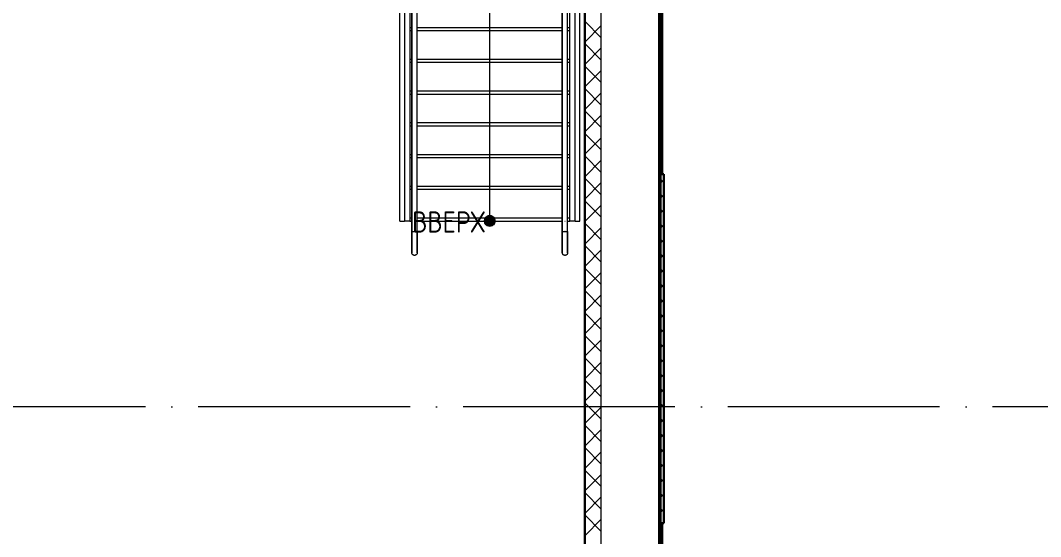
# Model space of a CAD drawing. Header units: millimetres. Extents: x -586848 to 520591, y -385801 to 675781.
# Drawn here: x -81870 to -72236, y -322452 to -317573 of the extents above; entities that cross this region are included whole.
import ezdxf
from ezdxf import colors
from ezdxf.entities.mleader import LeaderData, LeaderLine
from ezdxf.math import Vec2, Vec3

# ---------------------------------------------------------------- set-up
doc = ezdxf.new("R2010")
doc.units = ezdxf.units.MM
doc.linetypes.add('ADSK_Линия сетки', pattern=[25, 20, -2.5, 0, -2.5])
for name, color, linetype, lineweight in [('RC-Выноски', 7, 'Continuous', 0), ('Лестницы', 252, 'Continuous', 9), ('Ограждение', 252, 'Continuous', 9), ('Оси', 252, 'Continuous', 9), ('Стены внутренние', 7, 'Continuous', 18), ('Стены наружные', 7, 'Continuous', 18), ('Стены штриховка', 7, 'Continuous', 9), ('Стрелки вверх', 7, 'Continuous', 18), ('Траектории лестницы', 7, 'Continuous', 18)]:
    doc.layers.add(name, color=color, linetype=linetype, lineweight=lineweight)
doc.styles.add('GOST Common', font='', dxfattribs={"width": 0.9, "height": 500})
doc.styles.add('RubezhCAD', font='', dxfattribs={"oblique": 10})
doc.styles.get('GOST Common').set_extended_font_data('GOST type B')
doc.styles.get('RubezhCAD').set_extended_font_data('GOST type A')

# ---------------------------------------------------------------- blocks, each defined once
blk = doc.blocks.new('2 этаж')
at = {"layer": 'Стрелки вверх', "true_color": 0x636466}
h = blk.add_hatch(color=251, dxfattribs=at)
edge = h.paths.add_edge_path()
edge.add_arc((106076, 24417.7), 50, 0, 360)
blk.add_hatch(color=251, dxfattribs=at).paths.add_polyline_path([(106076, 24367.7), (106103, 24375.7), (106121.5, 24397), (106125.5, 24424.9), (106113.8, 24450.5), (106090.1, 24465.7), (106061.9, 24465.7), (106038.2, 24450.5), (106026.5, 24424.9), (106030.5, 24397), (106049, 24375.7)])
at = {"layer": 'Лестницы', "color": 251, "true_color": 0x636466}
for p, q in [((105226, 24417.7), (105226, 29240.3)), ((106926, 24417.7), (106926, 29167.7)), ((105320.6, 26247.7), (105340.6, 26247.7)), ((105320.6, 26217.7), (105340.6, 26217.7)), ((105390.6, 26247.7), (106761, 26247.7)), ((105390.6, 26217.7), (106761, 26217.7)), ((106811, 26247.7), (106831, 26247.7)), ((106811, 26217.7), (106831, 26217.7)), ((105320.6, 25947.7), (105340.6, 25947.7)), ((105320.6, 25917.7), (105340.6, 25917.7)), ((105390.6, 25947.7), (106761, 25947.7)), ((105390.6, 25917.7), (106761, 25917.7)), ((106811, 25947.7), (106831, 25947.7)), ((106811, 25917.7), (106831, 25917.7)), ((105320.6, 25647.7), (105340.6, 25647.7)), ((105390.6, 25647.7), (106761, 25647.7)), ((106811, 25647.7), (106831, 25647.7)), ((105320.6, 25617.7), (105340.6, 25617.7)), ((105390.6, 25617.7), (106761, 25617.7)), ((106811, 25617.7), (106831, 25617.7)), ((105320.6, 25347.7), (105340.6, 25347.7)), ((105390.6, 25347.7), (106761, 25347.7)), ((106811, 25347.7), (106831, 25347.7)), ((105320.6, 25317.7), (105340.6, 25317.7)), ((105390.6, 25317.7), (106761, 25317.7)), ((106811, 25317.7), (106831, 25317.7)), ((105320.6, 25047.7), (105340.6, 25047.7)), ((105320.6, 25017.7), (105340.6, 25017.7)), ((105390.6, 25047.7), (106761, 25047.7)), ((105390.6, 25017.7), (106761, 25017.7)), ((106811, 25047.7), (106831, 25047.7)), ((106811, 25017.7), (106831, 25017.7)), ((105320.6, 24747.7), (105340.6, 24747.7)), ((105320.6, 24717.7), (105340.6, 24717.7)), ((105390.6, 24747.7), (106761, 24747.7)), ((105390.6, 24717.7), (106761, 24717.7)), ((106811, 24747.7), (106831, 24747.7)), ((106811, 24717.7), (106831, 24717.7)), ((105226, 24417.7), (105270.6, 24417.7)), ((105320.6, 24447.7), (105340.6, 24447.7)), ((105320.6, 24417.7), (105340.6, 24417.7)), ((105390.6, 24447.7), (106761, 24447.7)), ((105390.6, 24417.7), (106761, 24417.7)), ((106811, 24447.7), (106831, 24447.7)), ((106811, 24417.7), (106831, 24417.7)), ((106881, 24417.7), (106926, 24417.7))]:
    blk.add_line(p, q, dxfattribs=at)
at = {"layer": 'Ограждение', "color": 251, "true_color": 0x636466}
for p, q in [((105270.6, 28917.7), (105270.6, 24417.7)), ((105320.6, 28917.7), (105320.6, 24417.7)), ((105340.6, 28924), (105340.6, 24424)), ((105340.6, 24417.7), (105340.6, 28917.7)), ((105390.6, 24424), (105390.6, 28924)), ((105390.6, 24417.7), (105390.6, 28917.7)), ((106761, 28924), (106761, 24424)), ((106761, 24417.7), (106761, 28917.7)), ((106811, 24424), (106811, 28924)), ((106811, 24417.7), (106811, 28917.7)), ((106831, 24417.7), (106831, 28917.7)), ((106881, 24417.7), (106881, 28917.7)), ((107711, 24860.7), (107711, 28060.7)), ((105320.6, 24417.7), (105270.6, 24417.7)), ((105340.6, 24418.3), (105340.6, 24317.7)), ((105340.6, 24317.7), (105340.6, 24417.7)), ((105390.6, 24317.7), (105390.6, 24418.3)), ((105390.6, 24317.7), (105390.6, 24417.7)), ((106761, 24418.3), (106761, 24317.7)), ((106761, 24317.7), (106761, 24417.7)), ((106811, 24317.7), (106811, 24418.3)), ((106811, 24317.7), (106811, 24417.7)), ((106881, 24417.7), (106831, 24417.7)), ((105340.6, 24317.7), (105390.6, 24317.7)), ((105363.3, 24317.7), (105367.9, 24317.7)), ((105365.6, 24317.7), (105363.3, 24317.7)), ((105367.9, 24317.7), (105365.6, 24317.7)), ((106761, 24317.7), (106811, 24317.7)), ((106783.7, 24317.7), (106788.3, 24317.7)), ((106786, 24317.7), (106783.7, 24317.7)), ((106788.3, 24317.7), (106786, 24317.7)), ((107711, 18360.7), (107711, 21560.7))]:
    blk.add_line(p, q, dxfattribs=at)
at = {"layer": 'Ограждение', "color": 251, "true_color": 0x636466, "flags": 128}
for points in [[(105340.6, 24317.7), (105340.6, 24309.7), (105340.6, 24301.8), (105340.6, 24293.8), (105340.6, 24285.9), (105340.6, 24278), (105340.6, 24270.2), (105340.6, 24262.5), (105340.6, 24254.8), (105340.6, 24247.3), (105340.6, 24239.9), (105340.6, 24232.6), (105340.6, 24225.4), (105340.6, 24218.4), (105340.6, 24211.5), (105340.6, 24204.8), (105340.6, 24198.3), (105340.6, 24192), (105340.6, 24185.9), (105340.6, 24180), (105340.6, 24174.3), (105340.6, 24168.8), (105340.6, 24163.6), (105340.6, 24158.6), (105340.6, 24153.9), (105340.6, 24149.5), (105340.6, 24145.3), (105340.6, 24141.4), (105340.6, 24137.7), (105340.6, 24134.4), (105340.6, 24131.3), (105340.6, 24128.6), (105340.6, 24126.1), (105340.6, 24124), (105340.6, 24122.2), (105340.6, 24120.7), (105340.6, 24119.5), (105340.6, 24118.6), (105340.6, 24118), (105340.6, 24117.8), (105340.6, 24117.7)], [(105340.6, 24117.7), (105340.6, 24117.9), (105340.6, 24118.4), (105340.6, 24119.2), (105340.6, 24120.3), (105340.6, 24121.7), (105340.6, 24123.5), (105340.6, 24125.5), (105340.6, 24127.9), (105340.6, 24130.6), (105340.6, 24133.5), (105340.6, 24136.8), (105340.6, 24140.3), (105340.6, 24144.2), (105340.6, 24148.3), (105340.6, 24152.7), (105340.6, 24157.3), (105340.6, 24162.2), (105340.6, 24167.4), (105340.6, 24172.8), (105340.6, 24178.4), (105340.6, 24184.3), (105340.6, 24190.3), (105340.6, 24196.6), (105340.6, 24203), (105340.6, 24209.7), (105340.6, 24216.5), (105340.6, 24223.5), (105340.6, 24230.6), (105340.6, 24237.9), (105340.6, 24245.3), (105340.6, 24252.8), (105340.6, 24260.4), (105340.6, 24268.1), (105340.6, 24275.9), (105340.6, 24283.8), (105340.6, 24291.7), (105340.6, 24299.6), (105340.6, 24307.6), (105340.6, 24315.6), (105340.6, 24317.7)], [(105390.6, 24317.7), (105390.6, 24309.7), (105390.6, 24301.8), (105390.6, 24293.8), (105390.6, 24285.9), (105390.6, 24278), (105390.6, 24270.2), (105390.6, 24262.5), (105390.6, 24254.8), (105390.6, 24247.3), (105390.6, 24239.9), (105390.6, 24232.6), (105390.6, 24225.4), (105390.6, 24218.4), (105390.6, 24211.5), (105390.6, 24204.8), (105390.6, 24198.3), (105390.6, 24192), (105390.6, 24185.9), (105390.6, 24180), (105390.6, 24174.3), (105390.6, 24168.8), (105390.6, 24163.6), (105390.6, 24158.6), (105390.6, 24153.9), (105390.6, 24149.5), (105390.6, 24145.3), (105390.6, 24141.4), (105390.6, 24137.7), (105390.6, 24134.4), (105390.6, 24131.3), (105390.6, 24128.6), (105390.6, 24126.1), (105390.6, 24124), (105390.6, 24122.2), (105390.6, 24120.7), (105390.6, 24119.5), (105390.6, 24118.6), (105390.6, 24118), (105390.6, 24117.8), (105390.6, 24117.7)], [(105390.6, 24117.7), (105390.6, 24117.9), (105390.6, 24118.4), (105390.6, 24119.2), (105390.6, 24120.3), (105390.6, 24121.7), (105390.6, 24123.5), (105390.6, 24125.5), (105390.6, 24127.9), (105390.6, 24130.6), (105390.6, 24133.5), (105390.6, 24136.8), (105390.6, 24140.3), (105390.6, 24144.2), (105390.6, 24148.3), (105390.6, 24152.7), (105390.6, 24157.3), (105390.6, 24162.2), (105390.6, 24167.4), (105390.6, 24172.8), (105390.6, 24178.4), (105390.6, 24184.3), (105390.6, 24190.3), (105390.6, 24196.6), (105390.6, 24203), (105390.6, 24209.7), (105390.6, 24216.5), (105390.6, 24223.5), (105390.6, 24230.6), (105390.6, 24237.9), (105390.6, 24245.3), (105390.6, 24252.8), (105390.6, 24260.4), (105390.6, 24268.1), (105390.6, 24275.9), (105390.6, 24283.8), (105390.6, 24291.7), (105390.6, 24299.6), (105390.6, 24307.6), (105390.6, 24315.6), (105390.6, 24317.7)], [(106761, 24317.7), (106761, 24309.7), (106761, 24301.8), (106761, 24293.8), (106761, 24285.9), (106761, 24278), (106761, 24270.2), (106761, 24262.5), (106761, 24254.8), (106761, 24247.3), (106761, 24239.9), (106761, 24232.6), (106761, 24225.4), (106761, 24218.4), (106761, 24211.5), (106761, 24204.8), (106761, 24198.3), (106761, 24192), (106761, 24185.9), (106761, 24180), (106761, 24174.3), (106761, 24168.8), (106761, 24163.6), (106761, 24158.6), (106761, 24153.9), (106761, 24149.5), (106761, 24145.3), (106761, 24141.4), (106761, 24137.7), (106761, 24134.4), (106761, 24131.3), (106761, 24128.6), (106761, 24126.1), (106761, 24124), (106761, 24122.2), (106761, 24120.7), (106761, 24119.5), (106761, 24118.6), (106761, 24118), (106761, 24117.8), (106761, 24117.7)], [(106761, 24117.7), (106761, 24117.9), (106761, 24118.4), (106761, 24119.2), (106761, 24120.3), (106761, 24121.7), (106761, 24123.5), (106761, 24125.5), (106761, 24127.9), (106761, 24130.6), (106761, 24133.5), (106761, 24136.8), (106761, 24140.3), (106761, 24144.2), (106761, 24148.3), (106761, 24152.7), (106761, 24157.3), (106761, 24162.2), (106761, 24167.4), (106761, 24172.8), (106761, 24178.4), (106761, 24184.3), (106761, 24190.3), (106761, 24196.6), (106761, 24203), (106761, 24209.7), (106761, 24216.5), (106761, 24223.5), (106761, 24230.6), (106761, 24237.9), (106761, 24245.3), (106761, 24252.8), (106761, 24260.4), (106761, 24268.1), (106761, 24275.9), (106761, 24283.8), (106761, 24291.7), (106761, 24299.6), (106761, 24307.6), (106761, 24315.6), (106761, 24317.7)], [(106811, 24317.7), (106811, 24309.7), (106811, 24301.8), (106811, 24293.8), (106811, 24285.9), (106811, 24278), (106811, 24270.2), (106811, 24262.5), (106811, 24254.8), (106811, 24247.3), (106811, 24239.9), (106811, 24232.6), (106811, 24225.4), (106811, 24218.4), (106811, 24211.5), (106811, 24204.8), (106811, 24198.3), (106811, 24192), (106811, 24185.9), (106811, 24180), (106811, 24174.3), (106811, 24168.8), (106811, 24163.6), (106811, 24158.6), (106811, 24153.9), (106811, 24149.5), (106811, 24145.3), (106811, 24141.4), (106811, 24137.7), (106811, 24134.4), (106811, 24131.3), (106811, 24128.6), (106811, 24126.1), (106811, 24124), (106811, 24122.2), (106811, 24120.7), (106811, 24119.5), (106811, 24118.6), (106811, 24118), (106811, 24117.8), (106811, 24117.7)], [(106811, 24117.7), (106811, 24117.9), (106811, 24118.4), (106811, 24119.2), (106811, 24120.3), (106811, 24121.7), (106811, 24123.5), (106811, 24125.5), (106811, 24127.9), (106811, 24130.6), (106811, 24133.5), (106811, 24136.8), (106811, 24140.3), (106811, 24144.2), (106811, 24148.3), (106811, 24152.7), (106811, 24157.3), (106811, 24162.2), (106811, 24167.4), (106811, 24172.8), (106811, 24178.4), (106811, 24184.3), (106811, 24190.3), (106811, 24196.6), (106811, 24203), (106811, 24209.7), (106811, 24216.5), (106811, 24223.5), (106811, 24230.6), (106811, 24237.9), (106811, 24245.3), (106811, 24252.8), (106811, 24260.4), (106811, 24268.1), (106811, 24275.9), (106811, 24283.8), (106811, 24291.7), (106811, 24299.6), (106811, 24307.6), (106811, 24315.6), (106811, 24317.7)], [(105365.6, 24092.7), (105364.6, 24092.8), (105363.6, 24092.8), (105362.6, 24092.9), (105361.6, 24093.1), (105360.6, 24093.2), (105359.7, 24093.5), (105358.7, 24093.7), (105357.7, 24094), (105356.8, 24094.3), (105355.9, 24094.7), (105355, 24095.1), (105354.1, 24095.6), (105353.2, 24096.1), (105352.3, 24096.6), (105351.5, 24097.1), (105350.7, 24097.7), (105349.9, 24098.3), (105349.1, 24099), (105348.4, 24099.6), (105347.7, 24100.3), (105347, 24101.1), (105346.3, 24101.8), (105345.7, 24102.6), (105345.1, 24103.4), (105344.6, 24104.2), (105344, 24105.1), (105343.6, 24106), (105343.1, 24106.9), (105342.7, 24107.8), (105342.3, 24108.7), (105342, 24109.6), (105341.7, 24110.6), (105341.4, 24111.5), (105341.2, 24112.5), (105341, 24113.5), (105340.8, 24114.5), (105340.7, 24115.5), (105340.6, 24116.5), (105340.6, 24117.5), (105340.6, 24117.7)], [(105390.6, 24117.7), (105390.6, 24116.7), (105390.5, 24115.7), (105390.4, 24114.8), (105390.3, 24113.8), (105390.1, 24112.8), (105389.9, 24111.8), (105389.6, 24110.8), (105389.3, 24109.9), (105389, 24108.9), (105388.6, 24108), (105388.2, 24107.1), (105387.8, 24106.2), (105387.3, 24105.3), (105386.8, 24104.5), (105386.2, 24103.6), (105385.7, 24102.8), (105385, 24102), (105384.4, 24101.3), (105383.7, 24100.5), (105383, 24099.8), (105382.3, 24099.1), (105381.5, 24098.5), (105380.8, 24097.9), (105379.9, 24097.3), (105379.1, 24096.7), (105378.3, 24096.2), (105377.4, 24095.7), (105376.5, 24095.2), (105375.6, 24094.8), (105374.7, 24094.4), (105373.7, 24094.1), (105372.8, 24093.8), (105371.8, 24093.5), (105370.8, 24093.3), (105369.9, 24093.1), (105368.9, 24093), (105367.9, 24092.8), (105366.9, 24092.8), (105365.9, 24092.7), (105365.6, 24092.7)], [(106786, 24092.7), (106785, 24092.8), (106784, 24092.8), (106783, 24092.9), (106782, 24093.1), (106781, 24093.2), (106780.1, 24093.5), (106779.1, 24093.7), (106778.1, 24094), (106777.2, 24094.3), (106776.3, 24094.7), (106775.4, 24095.1), (106774.5, 24095.6), (106773.6, 24096.1), (106772.7, 24096.6), (106771.9, 24097.1), (106771.1, 24097.7), (106770.3, 24098.3), (106769.5, 24099), (106768.8, 24099.6), (106768.1, 24100.3), (106767.4, 24101.1), (106766.7, 24101.8), (106766.1, 24102.6), (106765.5, 24103.4), (106765, 24104.2), (106764.4, 24105.1), (106764, 24106), (106763.5, 24106.9), (106763.1, 24107.8), (106762.7, 24108.7), (106762.4, 24109.6), (106762.1, 24110.6), (106761.8, 24111.5), (106761.6, 24112.5), (106761.4, 24113.5), (106761.2, 24114.5), (106761.1, 24115.5), (106761, 24116.5), (106761, 24117.5), (106761, 24117.7)], [(106811, 24117.7), (106811, 24116.7), (106810.9, 24115.7), (106810.8, 24114.8), (106810.7, 24113.8), (106810.5, 24112.8), (106810.3, 24111.8), (106810, 24110.8), (106809.7, 24109.9), (106809.4, 24108.9), (106809, 24108), (106808.6, 24107.1), (106808.2, 24106.2), (106807.7, 24105.3), (106807.2, 24104.5), (106806.6, 24103.6), (106806.1, 24102.8), (106805.4, 24102), (106804.8, 24101.3), (106804.1, 24100.5), (106803.4, 24099.8), (106802.7, 24099.1), (106801.9, 24098.5), (106801.2, 24097.9), (106800.3, 24097.3), (106799.5, 24096.7), (106798.7, 24096.2), (106797.8, 24095.7), (106796.9, 24095.2), (106796, 24094.8), (106795.1, 24094.4), (106794.1, 24094.1), (106793.2, 24093.8), (106792.2, 24093.5), (106791.2, 24093.3), (106790.3, 24093.1), (106789.3, 24093), (106788.3, 24092.8), (106787.3, 24092.8), (106786.3, 24092.7), (106786, 24092.7)]]:
    blk.add_lwpolyline(points, dxfattribs=at)
at = {"layer": 'Ограждение', "color": 251, "true_color": 0x636466}
for points in [[(105363.5, 24417.8), (105364.2, 24417.8), (105365.6, 24417.7), (105367, 24417.8), (105367.7, 24417.8)], [(106783.9, 24417.8), (106784.6, 24417.8), (106786, 24417.7), (106787.4, 24417.8), (106788.1, 24417.8)]]:
    blk.add_open_spline(points, degree=3, dxfattribs=at)
at = {"layer": 'Оси', "color": 251, "linetype": 'ADSK_Линия сетки', "ltscale": 100, "true_color": 0x636466}
for p, q in [((107676, 33711.4), (107676, 16056.5)), ((165326, 22660.7), (93565.9, 22660.7))]:
    blk.add_line(p, q, dxfattribs=at)
at = {"layer": 'Стены внутренние', "color": 251, "lineweight": 30, "true_color": 0x636466}
blk.add_line((106974, 29062.7), (106974, 16258.7), dxfattribs=at)
at = {"layer": 'Стены внутренние', "color": 251, "true_color": 0x636466}
blk.add_line((107126, 28910.7), (107126, 16960.7), dxfattribs=at)
at = {"layer": 'Стены внутренние', "color": 251, "linetype": 'Continuous', "lineweight": 9, "true_color": 0x636466}
for p, q in [((107126, 26153), (106976, 26303)), ((106976, 26112.6), (107126, 26262.6)), ((107126, 25940.9), (106976, 26090.9)), ((106976, 25900.5), (107126, 26050.5)), ((106976, 25998), (106974, 25994.6)), ((106976, 25984.5), (106974, 25988)), ((107126, 25728.7), (106976, 25878.7)), ((106976, 25688.3), (107126, 25838.3)), ((107126, 25516.6), (106976, 25666.6)), ((106976, 25476.2), (107126, 25626.2)), ((107126, 25304.5), (106976, 25454.5)), ((106976, 25264.1), (107126, 25414.1)), ((107126, 25092.3), (106976, 25242.3)), ((106976, 25185.2), (106974, 25181.8)), ((106976, 25051.9), (107126, 25201.9)), ((107126, 24880.2), (106976, 25030.2)), ((106976, 24839.8), (107126, 24989.8)), ((107126, 24668.1), (106976, 24818.1)), ((106976, 24627.7), (107126, 24777.7)), ((107126, 24455.9), (106976, 24605.9)), ((106976, 24415.5), (107126, 24565.5)), ((107126, 24243.8), (106976, 24393.8)), ((106976, 24203.4), (107126, 24353.4)), ((107126, 24031.7), (106976, 24181.7)), ((106976, 23991.3), (107126, 24141.3)), ((107126, 23819.6), (106976, 23969.6)), ((106976, 23779.1), (107126, 23929.1)), ((106976, 23749.3), (106974, 23752.8)), ((107126, 23607.4), (106976, 23757.4)), ((106976, 23567), (107126, 23717)), ((107126, 23395.3), (106976, 23545.3)), ((106976, 23354.9), (107126, 23504.9)), ((107126, 23183.2), (106976, 23333.2)), ((106976, 23142.7), (107126, 23292.7)), ((107126, 22971), (106976, 23121)), ((106976, 22930.6), (107126, 23080.6)), ((106976, 22950), (106974, 22946.6)), ((107126, 22758.9), (106976, 22908.9)), ((106976, 22718.5), (107126, 22868.5)), ((107126, 22546.8), (106976, 22696.8)), ((106976, 22506.3), (107126, 22656.3)), ((107126, 22334.6), (106976, 22484.6)), ((106976, 22294.2), (107126, 22444.2)), ((107126, 22122.5), (106976, 22272.5)), ((106976, 22082.1), (107126, 22232.1)), ((107126, 21910.4), (106976, 22060.4)), ((106976, 21869.9), (107126, 22019.9)), ((107126, 21698.2), (106976, 21848.2)), ((106976, 21657.8), (107126, 21807.8)), ((107126, 21486.1), (106976, 21636.1)), ((106976, 21445.7), (107126, 21595.7))]:
    blk.add_line(p, q, dxfattribs=at)
at = {"layer": 'Стены наружные', "color": 251, "lineweight": 30, "true_color": 0x636466}
for p, q in [((107676, 16960.7), (107676, 28360.7)), ((107691, 28345.7), (107691, 24860.7)), ((107721, 24860.7), (107691, 24860.7)), ((107721, 24860.7), (107721, 21560.7)), ((107691, 21560.7), (107691, 16975.7)), ((107721, 21560.7), (107691, 21560.7))]:
    blk.add_line(p, q, dxfattribs=at)
at = {"layer": 'Стены наружные', "color": 251, "linetype": 'Continuous', "lineweight": 9, "true_color": 0x636466}
for p, q in [((107676, 26176.2), (107691, 26191.2)), ((107676, 25751.9), (107691, 25766.9)), ((107676, 25327.7), (107691, 25342.7)), ((107676, 24903.4), (107691, 24918.4)), ((107721, 24780.2), (107691, 24810.2)), ((107691, 24777), (107721, 24807)), ((107721, 24638.8), (107691, 24668.8)), ((107691, 24635.6), (107721, 24665.6)), ((107676, 24479.1), (107691, 24494.1)), ((107721, 24497.3), (107691, 24527.3)), ((107691, 24494.1), (107721, 24524.1)), ((107721, 24355.9), (107691, 24385.9)), ((107691, 24352.7), (107721, 24382.7)), ((107721, 24214.5), (107691, 24244.5)), ((107691, 24211.3), (107721, 24241.3)), ((107721, 24073.1), (107691, 24103.1)), ((107691, 24069.9), (107721, 24099.9)), ((107676, 24054.9), (107691, 24069.9)), ((107721, 23931.7), (107691, 23961.7)), ((107691, 23928.4), (107721, 23958.4)), ((107721, 23790.2), (107691, 23820.2)), ((107691, 23787), (107721, 23817)), ((107676, 23630.6), (107691, 23645.6)), ((107721, 23648.8), (107691, 23678.8)), ((107691, 23645.6), (107721, 23675.6)), ((107721, 23507.4), (107691, 23537.4)), ((107691, 23504.2), (107721, 23534.2)), ((107721, 23366), (107691, 23396)), ((107691, 23362.8), (107721, 23392.8)), ((107676, 23206.3), (107691, 23221.3)), ((107721, 23224.6), (107691, 23254.6)), ((107691, 23221.3), (107721, 23251.3)), ((107721, 23083.1), (107691, 23113.1)), ((107691, 23079.9), (107721, 23109.9)), ((107721, 22941.7), (107691, 22971.7)), ((107691, 22938.5), (107721, 22968.5)), ((107676, 22782.1), (107691, 22797.1)), ((107721, 22800.3), (107691, 22830.3)), ((107691, 22797.1), (107721, 22827.1)), ((107721, 22658.9), (107691, 22688.9)), ((107691, 22655.7), (107721, 22685.7)), ((107721, 22517.4), (107691, 22547.4)), ((107691, 22514.2), (107721, 22544.2)), ((107676, 22357.8), (107691, 22372.8)), ((107721, 22376), (107691, 22406)), ((107691, 22372.8), (107721, 22402.8)), ((107721, 22234.6), (107691, 22264.6)), ((107691, 22231.4), (107721, 22261.4)), ((107721, 22093.2), (107691, 22123.2)), ((107691, 22090), (107721, 22120)), ((107721, 21951.8), (107691, 21981.8)), ((107691, 21948.5), (107721, 21978.5)), ((107676, 21933.5), (107691, 21948.5)), ((107721, 21810.3), (107691, 21840.3)), ((107691, 21807.1), (107721, 21837.1)), ((107721, 21668.9), (107691, 21698.9)), ((107691, 21665.7), (107721, 21695.7)), ((107676, 21509.3), (107691, 21524.3))]:
    blk.add_line(p, q, dxfattribs=at)
at = {"layer": 'Стены штриховка', "color": 251, "true_color": 0x636466}
for p, q in [((106976, 16258.7), (106976, 29062.7)), ((107691, 21560.7), (107691, 24860.7)), ((107691, 24860.7), (107691, 21560.7))]:
    blk.add_line(p, q, dxfattribs=at)
at = {"layer": 'Стрелки вверх', "color": 251, "true_color": 0x636466}
for p, q in [((106076, 26217.7), (106076, 26517.7)), ((106076, 25917.7), (106076, 26217.7)), ((106076, 25617.7), (106076, 25917.7)), ((106076, 25317.7), (106076, 25617.7)), ((106076, 25017.7), (106076, 25317.7)), ((106076, 24717.7), (106076, 25017.7)), ((106076, 24417.7), (106076, 24717.7)), ((106038.2, 24450.5), (106026.5, 24424.9)), ((106026.5, 24424.9), (106030.5, 24397)), ((106030.5, 24397), (106049, 24375.7)), ((106061.9, 24465.7), (106038.2, 24450.5)), ((106049, 24375.7), (106076, 24367.7)), ((106090.1, 24465.7), (106061.9, 24465.7)), ((106076, 24367.7), (106103, 24375.7)), ((106113.8, 24450.5), (106090.1, 24465.7)), ((106103, 24375.7), (106121.5, 24397)), ((106125.5, 24424.9), (106113.8, 24450.5)), ((106121.5, 24397), (106125.5, 24424.9))]:
    blk.add_line(p, q, dxfattribs=at)
blk.add_circle((106076, 24417.7), 50, dxfattribs=at)
at = {"layer": 'Траектории лестницы', "color": 251, "true_color": 0x636466, "style": 'GOST Common', "width": 0.9}
blk.add_text('ВВЕРХ', height=200, dxfattribs=at).set_placement((105342.1, 24308.7))

msp = doc.modelspace()

# ---------------------------------------------------------------- block references
msp.add_blockref('2 этаж', (-183513.2, -343887.1))

# ---------------------------------------------------------------- leaders
at = {"layer": 'RC-Выноски', "linetype": 'Continuous', "ltscale": 15}
ml = msp.add_multileader_mtext('Standard', dxfattribs=at)
ml.set_content('{\\H0.91667x;РЦ11 - }КПСВВнг(А)-LSLTx 1x2x1,0', color=256, style='RubezhCAD')
ml.set_leader_properties()
ml.build(insert=Vec2(0, 0))
ml.multileader.update_dxf_attribs({"has_text_frame": 1, "text_left_attachment_type": 6, "text_right_attachment_type": 6, "dogleg_length": 2, "arrow_head_size": 400, "scale": 100})
ctx = ml.context
ctx.base_point, ctx.scale, ctx.char_height, ctx.arrow_head_size, ctx.landing_gap_size, ctx.plane_origin = Vec3(-58752.8, -319033.9), 100, 250, 400, 100, Vec3(-586675.6, -357750.4)
ctx.left_attachment, ctx.right_attachment, ctx.text_align_type = 6, 6, 2
notes = []
notes.append((ctx, [(1, (1, 1, 0), (-54056.4, -319033.9), (-1, 0), 200, [(0, [(-52878.3, -319892.1)], 0, [])])]))
ctx.mtext.insert, ctx.mtext.width, ctx.mtext.alignment, ctx.mtext.flow_direction = Vec3(-54356.4, -318733.9), 5324.915, 3, 5
for ctx, leaders in notes:
    for number, flags, end, landing, length, lines in leaders:
        leader = LeaderData()
        leader.index, (leader.has_last_leader_line, leader.has_dogleg_vector, leader.attachment_direction) = number, flags
        leader.last_leader_point, leader.dogleg_vector, leader.dogleg_length = Vec3(end), Vec3(landing), length
        for number, points, colour, breaks in lines:
            line = LeaderLine()
            line.index, line.vertices, line.color, line.breaks = number, Vec3.list(points), colors.encode_raw_color(colour), breaks
            leader.lines.append(line)
        ctx.leaders.append(leader)

doc.saveas('drawing.dxf')
